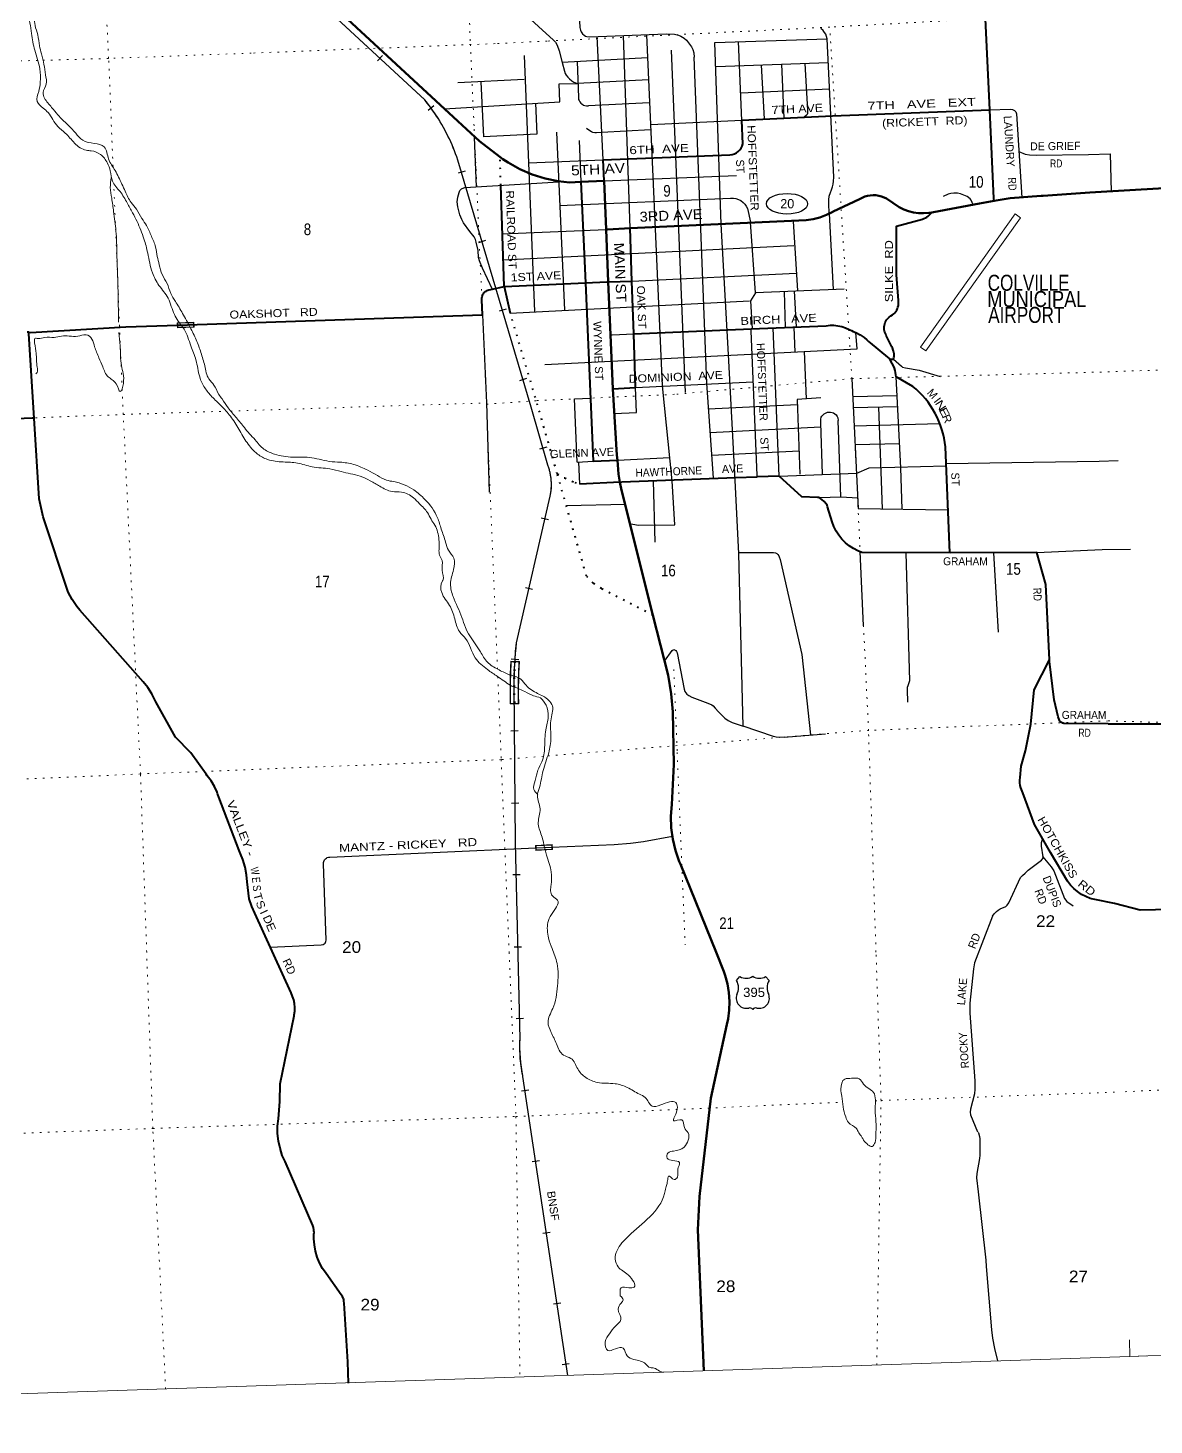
# Model space of a CAD drawing. Header units: feet. Extents: x 727543 to 978287, y 379550 to 572970.
# Drawn here: x 747668 to 764549, y 379550 to 400503 of the extents above; entities that cross this region are included whole.
import ezdxf
from ezdxf.enums import TextEntityAlignment as Align

# ---------------------------------------------------------------- set-up
doc = ezdxf.new("R2010")
doc.units = ezdxf.units.FT
doc.header["$LTSCALE"] = 80
doc.linetypes.add('DOTTED', pattern=[1.5, 0.3, -1.2])
for name, color, linetype, lineweight in [('16', 7, 'Continuous', 25), ('17', 7, 'Continuous', 25), ('20', 7, 'Continuous', 70), ('23', 7, 'Continuous', 70), ('26', 7, 'Continuous', 40), ('29', 7, 'Continuous', 25), ('31', 7, 'Continuous', 13), ('34', 7, 'Continuous', 25), ('36', 7, 'Continuous', 13), ('39', 7, 'Continuous', 13), ('4', 7, 'Continuous', 13), ('54', 7, 'DOTTED', 40), ('61', 7, 'Continuous', 13), ('7', 7, 'DOTTED', 13)]:
    doc.layers.add(name, color=color, linetype=linetype, lineweight=lineweight)
doc.layers.add('27', color=7, linetype='Continuous')
doc.layers.add('30', color=7, linetype='Continuous')

msp = doc.modelspace()

# ---------------------------------------------------------------- linework, layer by layer
at = {"layer": '16'}
for p, q in [((758290.35, 386216.74), (758341.66, 386275.5)), ((758533.42, 386281.47), (758533.14, 386281.27)), ((758725.51, 386275.59), (758776.9, 386216.74))]:
    msp.add_line(p, q, dxfattribs=at)
for centre, radius, start, end in [((758097.37, 386106.11), 222.05, 332.97043, 29.75871), ((758432.74, 386433.16), 182.07, 239.97227, 303.45418), ((758634.52, 386432.66), 181.52, 236.33975, 300.08743), ((758634.51, 386433.16), 182.07, 236.54582, 236.59441), ((758969.87, 386106.11), 222.05, 150.24129, 207.02957), ((758436.56, 385951.21), 151.42, 159.09177, 283.81923), ((758630.68, 385951.21), 151.42, 256.18077, 20.90823)]:
    msp.add_arc(centre, radius, start, end, dxfattribs=at)
for centre, major_axis, start_param, end_param in [((758491.9, 385752.39), (-19.56, 51.67), 4.95877769, 6.28318531), ((758575.35, 385752.39), (19.56, 51.67), 0, 1.32637542)]:
    msp.add_ellipse(centre, major_axis=major_axis, ratio=0.929097, start_param=start_param, end_param=end_param, dxfattribs=at)
at = {"layer": '17'}
msp.add_ellipse((759046.93, 397865.38), major_axis=(-309.24, 1), ratio=0.500121, dxfattribs=at)
at = {"layer": '20'}
for p, q in [((756367.12, 396695.44), (756334.47, 397480.85)), ((756400.29, 395897.83), (756367.12, 396695.44))]:
    msp.add_line(p, q, dxfattribs=at)
for points in [[(754743.1, 398569.65), (754435.53, 398802.62), (754112.5, 399105.36), (749224.65, 403629.81), (749134.04, 403728.11), (749043.81, 403847.87), (748966.59, 403976.41), (748569.02, 404704.24)], [(755957.1, 398193.87), (755785.9, 398185.17), (755617.85, 398202.77), (755420.1, 398242.96), (755227.63, 398303.6), (755042.55, 398384.02), (754866.9, 398483.35), (754788.43, 398535.31), (754743.1, 398569.65)], [(756334.47, 397480.85), (756304.09, 398211.49), (755957.1, 398193.87)], [(756504.09, 394022.53), (756498.01, 394096.05), (756433.77, 395092.65), (756400.29, 395897.83)], [(756542.98, 393692.91), (756521.61, 393810.68), (756504.09, 394022.53)], [(757036.18, 391697.48), (756565.21, 393570.42), (756542.98, 393692.91)], [(757800.59, 380361.57), (757709.53, 382478.36), (757732.55, 382977.8), (757904.62, 384454.15), (758142.34, 385556.02), (758162.29, 385641.87), (758180.84, 385772.53), (758185.63, 385904.42), (758176.61, 386036.09), (758153.87, 386166.09), (758117.67, 386293), (758099.57, 386350.03), (757986.78, 386641.06), (757449, 387964.21), (757432.43, 388002.93), (757374.54, 388166.98), (757334.12, 388336.18), (757311.6, 388508.68), (757307.23, 388682.59), (757321.07, 388856), (757348.73, 389454.96), (757332.63, 390246.74), (757312.55, 390517.26), (757262.73, 390796.55), (757036.18, 391697.48)]]:
    msp.add_lwpolyline(points, dxfattribs=at)
at = {"layer": '23'}
for points in [[(765213.57, 398131.77), (763586.97, 398033.16)], [(756693.94, 397497.7), (759333.23, 397621.47), (759437.94, 397636.4), (759540.52, 397662.19), (759639.83, 397698.57), (759734.81, 397745.12), (759739.59, 397747.8), (760134.11, 397936.45), (760171.95, 397956.46), (760211.67, 397972.39), (760252.83, 397984.09), (760295, 397991.42), (760337.7, 397994.3), (760380.47, 397992.71), (760422.83, 397986.65), (760464.33, 397976.2), (760504.51, 397961.46), (760537.69, 397945.48), (760727.1, 397815.27), (760796.03, 397781.61), (760868.09, 397755.33), (760942.51, 397736.72), (761018.47, 397726), (761095.13, 397723.28), (761171.65, 397728.59), (761192.91, 397731.88), (761217.97, 397735.75)], [(761217.97, 397735.75), (761242.91, 397740.45), (761933.02, 397870.53), (762150.2, 397909.08)], [(762150.2, 397909.08), (762392.61, 397952.1), (762858.21, 397985.17), (762888.92, 397985.63), (763586.97, 398033.16)], [(756334.47, 397480.85), (756353.59, 397481.74), (756693.94, 397497.7)]]:
    msp.add_lwpolyline(points, dxfattribs=at)
at = {"layer": '26'}
for p, q in [((758382.48, 398765.57), (758368.12, 399112.69)), ((756288.8, 398522.36), (758189.27, 398598.6)), ((756304.09, 398211.49), (756289.32, 398523.03)), ((754807.88, 396623.3), (754757.31, 398142.79)), ((755957.1, 398193.87), (756023.68, 396679.78)), ((756721.19, 396707.01), (756693.94, 397497.7)), ((756023.68, 396679.78), (756141.33, 394004.44)), ((756368.73, 396695.51), (756721.19, 396707.01)), ((756748.5, 395914.69), (756721.19, 396707.01)), ((754807.88, 396623.3), (754898.1, 396226.02)), ((756748.5, 395914.69), (758508.69, 395988.71)), ((756776.25, 395109.72), (756748.5, 395914.69)), ((760578.38, 395546.27), (760660.06, 395395.57)), ((760933.57, 395126.97), (760681.9, 395270.8)), ((756433.77, 395092.65), (756776.25, 395109.72)), ((761487.82, 392631.56), (761421.32, 394220.79)), ((756141.33, 394004.44), (756504.09, 394022.53)), ((756544.43, 393692.34), (755940.73, 393662.45))]:
    msp.add_line(p, q, dxfattribs=at)
for points in [[(762086.65, 399273.12), (762013.21, 400849.61), (762003.03, 400938.04), (762002.15, 401027.04), (762010.58, 401115.65), (762028.23, 401202.89), (762054.89, 401287.81), (762090.29, 401369.48), (762134.03, 401447), (762172.63, 401502.7), (762474.15, 401983.87), (762554.6, 403366.39), (762545.13, 406013.6), (762450.8, 408165.08), (762450.26, 408177.47)], [(758367.33, 399118.72), (759727.65, 399184.38), (762086.65, 399273.12)], [(762150.2, 397909.08), (762148.58, 397943.9), (762086.65, 399273.12)], [(758508.69, 395988.71), (759631.98, 396037.13), (759691.31, 396043.29), (759750.95, 396043.2), (759810.26, 396036.88), (759868.58, 396024.4), (759925.28, 396005.89), (759979.73, 395981.55), (759988.67, 395976.59), (760013.6, 395962.75), (760038.67, 395952.28), (760080.55, 395934.8), (760144.14, 395900.05), (760203.75, 395858.83), (760245.62, 395822.88), (760270.73, 395799.9), (760295.62, 395779.38), (760553.38, 395566.88), (760578.23, 395546.4), (760603.38, 395537.28), (760606.13, 395536.63), (760615.88, 395535.38), (760618.44, 395535.32), (760643.44, 395537.39), (760649.53, 395562.37), (760651.54, 395573.21), (760653.22, 395594.33), (760652.68, 395615.51), (760649.92, 395636.51), (760644.99, 395657.12), (760640.01, 395671.22), (760625.65, 395703.29), (760617.01, 395721.22), (760534.54, 395892.2), (760525.82, 395910.28), (760513.2, 395942.2), (760509.22, 395955.68), (760505.24, 395977.27), (760503.54, 395999.16), (760504.13, 396021.1), (760507.02, 396042.87), (760512.16, 396064.21), (760519.51, 396084.9), (760528.98, 396104.7), (760540.47, 396123.41), (760553.85, 396140.82), (760568.97, 396156.73), (760578.75, 396165.06), (760603.62, 396183.27), (760628.75, 396200.1), (760646.49, 396215.04), (760663.43, 396232.63), (760678.43, 396251.9), (760691.34, 396272.63), (760702.01, 396294.6), (760710.33, 396317.56), (760716.2, 396341.26), (760719.48, 396364.85), (760720.37, 396389.89), (760718.45, 396414.85), (760688.94, 396797.67), (760688.66, 397529.26), (761079.39, 397636.96), (761097.16, 397642.75), (761121.08, 397653), (761143.8, 397665.7), (761165.06, 397680.7), (761184.64, 397697.84), (761198.46, 397712.77), (761217.97, 397735.75)], [(754807.88, 396623.3), (754813.92, 396624.63), (756023.68, 396679.78)], [(756023.68, 396679.78), (756343.73, 396694.37), (756367.12, 396695.44)], [(747681.12, 395940.2), (747706.12, 395935.67), (749134.77, 396018.41), (749908.46, 396044.92), (754479.32, 396201.55), (754471.56, 396423.14), (754470.69, 396448.09), (754474.92, 396473.14), (754475.83, 396477.05), (754480.64, 396490.95), (754486.87, 396504.26), (754494.46, 396516.86), (754503.32, 396528.59), (754513.36, 396539.32), (754524.47, 396548.95), (754536.52, 396557.37), (754549.39, 396564.48), (754562.93, 396570.21), (754576.99, 396574.49), (754580.22, 396575.11), (754605.34, 396578.53), (754630.22, 396584.03), (754807.88, 396623.3)], [(747681.12, 395940.2), (747656.12, 395939.48)], [(747759.97, 394649.69), (747682.65, 395915.2), (747681.12, 395940.2)], [(747759.97, 394649.69), (747730.71, 394648.66), (747127.11, 394627.3)], [(752474.27, 380180.51), (752464.54, 380499.67), (752406.94, 381380.24), (752405.22, 381406.42), (752402, 381430.24), (752401.36, 381433.25), (752396.15, 381449.19), (752394, 381454), (752380.99, 381478.83), (752363.19, 381504), (752138.92, 381821.1), (752137.8, 381822.57), (752084.79, 381900.01), (752040.17, 381982.57), (752004.42, 382069.34), (751977.93, 382159.37), (751961, 382251.67), (751953.82, 382345.24), (751955.75, 382414.05), (751956.45, 382439.06), (751955.1, 382464.05), (751953.82, 382480.09), (751948.03, 382511.16), (751939.02, 382541.45), (751522.39, 383501.27), (751481.04, 383594.49), (751446.22, 383700.53), (751422.68, 383809.62), (751410.67, 383920.57), (751410.32, 384032.18), (751421.64, 384143.2), (751442.6, 384404.48), (751449.32, 384669.41), (751657.09, 385685.56), (751660.3, 385702.69), (751666.85, 385758.44), (751667.52, 385814.57), (751662.33, 385870.46), (751651.33, 385925.5), (751634.63, 385979.09), (751612.42, 386030.64), (751068.8, 387227.63), (751024.36, 387324.65), (750984.06, 387441.56), (750952.68, 387697.36), (750944.48, 387800.54), (750923.46, 387917.97), (750890.28, 388032.57), (750855.48, 388118.07), (750845.3, 388143.07), (750836.48, 388168.07), (750530.16, 388967.81), (750515.12, 389007.07), (750511.15, 389017.81), (750503.1, 389039.59), (750462.34, 389126.77), (750412.7, 389209.21), (750373.59, 389261.01), (750354.56, 389286.21), (750336.98, 389311.01), (750109.02, 389632.57), (749880.41, 389864.78), (749584.93, 390394.26), (749575.59, 390415.78), (749524.55, 390515.47), (749463.38, 390609.29), (749392.73, 390696.19), (748443.91, 391771.63), (748400.99, 391824.92), (748330.29, 391928.91), (748270.84, 392039.72), (747897.93, 393171.35), (747833.86, 393440.4), (747759.97, 394649.69)], [(756542.98, 393692.91), (756571.45, 393693.99), (758274.23, 393758.69), (758598.89, 393770.58)], [(762980.69, 391025.91), (762928.93, 392154.22), (762790.27, 392635.45), (761492.08, 392630.21), (760167.33, 392636.36), (760108.84, 392660), (760042.6, 392694.54), (759980.32, 392735.82), (759922.71, 392783.38), (759870.38, 392836.71), (759823.91, 392895.21), (759783.81, 392958.24), (759750.52, 393025.13), (759724.4, 393095.12), (759654.37, 393322.63), (759646.66, 393347.67), (759626.26, 393372.63), (759602.8, 393398.9), (759567.21, 393431.2), (759553.44, 393441.29), (759528.45, 393459.59), (759503.44, 393460.86), (759269.62, 393472.71), (758929.79, 393782.71), (758598.89, 393770.58)], [(763953.8, 387370.03), (763659.56, 387429.74), (763634.65, 387434.79), (763609.56, 387442.54), (763591.02, 387448.27), (763524.2, 387475.34), (763460.58, 387509.26), (763400.85, 387549.63), (763345.67, 387596.03), (763295.65, 387647.95), (763251.32, 387704.8), (762994.92, 388136.32), (762757.02, 388556.23), (762580.67, 389031.39), (762571.34, 389056.53), (762561.41, 389081.39), (762552.79, 389105.21), (762543.3, 389143.58), (762537.88, 389182.73), (762536.57, 389222.23), (762539.4, 389261.65), (762558.87, 389431.94), (762623.78, 389659.79), (762702.82, 390060.37), (762752.97, 390577.09), (762980.69, 391025.91)], [(763861.04, 390066.52), (763203.86, 390071.28), (763197.83, 390072.03), (763188.04, 390074.11), (763178.53, 390077.19), (763169.38, 390081.25), (763160.71, 390086.25), (763152.61, 390092.12), (763145.17, 390098.81), (763138.47, 390106.24), (763137.82, 390107.13), (763124.74, 390129.94), (763116.53, 390157.13), (763112.93, 390169.03), (763052.01, 390425.62), (762983.66, 391000.91), (762980.69, 391025.91)], [(763861.04, 390066.52), (765291.01, 390065.82)], [(765712.61, 387304.34), (764341.48, 387270.33), (763953.8, 387370.03)]]:
    msp.add_lwpolyline(points, dxfattribs=at)
for centre, radius, start, end in [((758180.63, 398803.88), 205.46, 272.41175, 349.25603), ((759932.52, 395203.9), 752.36, 5.10112, 14.75929), ((760076.15, 394081.11), 1352.4, 5.92827, 50.65432)]:
    msp.add_arc(centre, radius, start, end, dxfattribs=at)
at = {"layer": '29'}
for p, q in [((756090.84, 400369.65), (757237.59, 400415.64)), ((756289.32, 398523.03), (756201.55, 400374.09)), ((756693.94, 397497.7), (756594.26, 400389.7)), ((757966.44, 400284.05), (759648.02, 400340.36)), ((758368.12, 399112.69), (758319.12, 400297.09)), ((755104.67, 400088.45), (755260.58, 396248.84)), ((756953.76, 400052.29), (755676.7, 399985.28)), ((755900.69, 399997.03), (755918.62, 399458.8)), ((757525.73, 395035.65), (757313.42, 400169.16)), ((757986.59, 399924.87), (759662.91, 399982.91)), ((758709.26, 399135.22), (758662.22, 399948.26)), ((759005.86, 399149.54), (758966.98, 399958.81)), ((759316.1, 399970.9), (759352.87, 399268.63)), ((754114.44, 399685.43), (755104.53, 399732.76)), ((754457.49, 399692.8), (754497.41, 398869.59)), ((756968.66, 399723.05), (755907.2, 399671.88)), ((759684.23, 399584.74), (758353.22, 399522.63)), ((755274.1, 399373.63), (755297.28, 398908.53)), ((756982.24, 399381.88), (756071.34, 399334.08)), ((762086.65, 399273.12), (762390.15, 399285.6)), ((762489.08, 399213.53), (762565.79, 397960.73)), ((755589.17, 398937.64), (755710.29, 396269.24)), ((756999.62, 398972.23), (756269.87, 398933.3)), ((757007.41, 399053.07), (758367.33, 399118.72)), ((754392.11, 398121.49), (754362.11, 398864.57)), ((755297.28, 398908.53), (754497.41, 398869.59)), ((755929.85, 398813.59), (755957.1, 398193.87)), ((755171.96, 398477.56), (756288.8, 398522.36)), ((762783.02, 398595.08), (763567.32, 398604.36)), ((754217.4, 398109.12), (755626.05, 398196.96)), ((756304.09, 398211.49), (758290.5, 398290)), ((755636.8, 397839.13), (758199.4, 397948.13)), ((759680.9, 397718.7), (759740.17, 396579.49)), ((754778.6, 397414.66), (756333.42, 397480.79)), ((758572.21, 396531.54), (758500.17, 397590.57)), ((759208.2, 396557.65), (759145.93, 397604.22)), ((759150.27, 397232.48), (754794.74, 397018.02)), ((754630.68, 396582.35), (754481.06, 396902.49)), ((756721.19, 396707.01), (759183.82, 396827.18)), ((759024.94, 396010.96), (759009.86, 396549.59)), ((759190.34, 396018.09), (759159.47, 396555.65)), ((754898.1, 396226.02), (758486.76, 396409.96)), ((758927.83, 393780.64), (758837.15, 396002.87)), ((759168.48, 395641.81), (759151.75, 396016.43)), ((760098.08, 395688.15), (760079.56, 395935.34)), ((755418.08, 395454.87), (760098.08, 395688.15)), ((759303.39, 395648.54), (759333.22, 394941.72)), ((756776.25, 395109.72), (758540.86, 395197.67)), ((756789.12, 394736.24), (756776.25, 395109.72)), ((760696.89, 394986.14), (760032.59, 394972.11)), ((757867.48, 394789.99), (759198.74, 394856.35)), ((760705.34, 394819.62), (760040.53, 394805.57)), ((760478.26, 393289.45), (760423.33, 394813.66)), ((756457.81, 394719.72), (756789.12, 394736.24)), ((759577.03, 393808.43), (759551.25, 394581.3)), ((759853.3, 393470.88), (759815.13, 394615.35)), ((760055.64, 394535.03), (761337.85, 394568.04)), ((757897.15, 394437.49), (759550.48, 394519.9)), ((757920.56, 394093.13), (759227.12, 394158.26)), ((760733.47, 394265.64), (760066.94, 394251.55)), ((755903.2, 393992.57), (756141.33, 394004.44)), ((755940.73, 393662.45), (755926.98, 393996.55)), ((756504.09, 394022.53), (757290.32, 394061.72)), ((761432.37, 393970.49), (763725.55, 394005.01)), ((763725.55, 394005.01), (764009.85, 394013.44)), ((757041.91, 393708.77), (757065.6, 392789.88)), ((756625.44, 393353.51), (755739.62, 393335.36)), ((762790.27, 392635.45), (763771.08, 392681.54)), ((763771.08, 392681.54), (764194.89, 392688.37)), ((758321.27, 392636.51), (758844.76, 392636.52)), ((760136.93, 392648.89), (760188.76, 391536.57)), ((760829.79, 392630.26), (760883.47, 390711.81)), ((762144.23, 392631.9), (762212.09, 391439.78)), ((759001.57, 389866.94), (759624.12, 389916.33)), ((756894.35, 388302.69), (757328.17, 388381.72)), ((752140.15, 386824.49), (752098.14, 387965.18)), ((762128.8, 387181.51), (761857.91, 386484.36)), ((751297.2, 386718.38), (752063.5, 386749.64))]:
    msp.add_line(p, q, dxfattribs=at)
for points in [[(754247.98, 401662.91), (754263.42, 401606), (754311.97, 401539.76), (754784.27, 400983.31), (754837.24, 400877.31), (754852.14, 400853.02), (754868.14, 400837.57), (754947.59, 400806.65), (755009.39, 400766.91), (755071.18, 400744.83), (755097.12, 400729.36), (755547.89, 400320.86), (755575.5, 400288.84), (755600.86, 400245.78), (755631.76, 400157.46), (755676.7, 399985.28)], [(755720.6, 401322.26), (755739.35, 401046.25), (755745.98, 401008.71), (755761.42, 400982.21), (755783.49, 400966.75), (755814.39, 400949.09), (755876.19, 400922.59), (755891.64, 400909.34), (755911.5, 400871.8), (755926.95, 400801.14), (755940.19, 400507.46), (755949.57, 400468.82), (755960.05, 400445.63), (755982.67, 400415.82), (756006.4, 400394.84), (756026.81, 400379.39), (756046.13, 400372.76), (756090.84, 400369.65)], [(756680.17, 393070.35), (756822.25, 393043.92), (757363.2, 393050.66), (757326.56, 393710.51), (757179.73, 395133.29), (756943.19, 400401.59)], [(757237.59, 400415.64), (757360.96, 400409.19), (757418.34, 400395.94), (757455.86, 400380.48), (757504.42, 400349.57), (757539.73, 400320.86), (757614.77, 400219.29), (757634.63, 400181.75), (757647.87, 400130.96), (757656.18, 400063.79)], [(759648.02, 400340.36), (759627.01, 400406.98), (759610.45, 400434.58), (759588.38, 400462.18), (759551.97, 400493.1)], [(758390.66, 390030.06), (758322.3, 392618.17), (758267.24, 393720.1), (758170.01, 395607.05), (758060.83, 397560.35), (757966.44, 400284.05)], [(759680.9, 397718.7), (759673.58, 397871.24), (759675.12, 397925.78), (759680.45, 397980.85), (759696.43, 398034.14), (759712.41, 398075), (759726.61, 398119.4), (759737.26, 398162.04), (759744.37, 398204.67), (759747.59, 398262.5), (759648.02, 400340.36)], [(755676.7, 399985.28), (755709.57, 399854.93), (755721.71, 399820.71), (755737.16, 399793.11), (755759.23, 399763.3), (755784.61, 399737.9), (755821.03, 399709.2), (755848.62, 399691.53), (755907.2, 399671.88)], [(757943.85, 393750.35), (757846.84, 395177.83), (757656.18, 400063.79)], [(753913.51, 399288.67), (755643.04, 399393.84), (755629.62, 399664.64), (755907.2, 399671.88)], [(755918.62, 399458.8), (755922, 399428.76), (755928.62, 399412.2), (755939.65, 399394.53), (755957.31, 399375.76), (755972.76, 399362.51), (755997.03, 399345.95), (756015.79, 399338.23), (756041.18, 399332.7), (756071.34, 399334.08)], [(759352.87, 399268.63), (759351.68, 399221.2), (759347.27, 399206.84), (759339.54, 399195.8), (759305.33, 399165.99)], [(762390.15, 399285.6), (762428.24, 399278.61), (762459.14, 399263.15), (762479, 399245.49), (762489.08, 399213.53)], [(756269.87, 398933.3), (756188.48, 398929.72), (756166.41, 398930.82), (756135.51, 398936.34), (756115.65, 398944.07), (756089.17, 398957.32), (756042.82, 398995.96)], [(762523.66, 398648.84), (762618.04, 398611.75), (762682.04, 398598.5), (762783.02, 398595.08)], [(763567.32, 398604.36), (763890.3, 398612.67), (763906.76, 398051.58)], [(754481.06, 396902.49), (754435.02, 397009.74), (754421.77, 397060.53), (754415.15, 397164.31), (754388.67, 397287.97), (754377.63, 397327.71), (754355.56, 397369.67), (754293.77, 397449.16), (754198.87, 397581.65), (754170.18, 397630.23), (754141.48, 397700.89), (754110.59, 397822.34), (754101.76, 397893), (754110.59, 397965.87), (754130.45, 398036.53), (754143.69, 398065.23), (754165.76, 398087.32), (754179, 398096.15), (754217.4, 398109.12)], [(758199.4, 397948.13), (758242.66, 397948.2), (758281.28, 397943.79), (758321.01, 397931.64), (758353.01, 397916.19), (758391.63, 397886.38), (758415.91, 397860.98), (758435.77, 397831.17), (758452.33, 397795.84), (758500.17, 397590.57)], [(761836.39, 397847.51), (761806.96, 397920.6), (761793.72, 397940.47), (761747.37, 397973.59), (761645.85, 398015.55), (761601.71, 398026.59), (761546.54, 398026.59), (761500.19, 398019.96), (761462.67, 398008.92), (761389.84, 397975.8)], [(759903.34, 396586.19), (758572.21, 396531.54), (758500.94, 396408.33), (758522.79, 395988.57)], [(754479.32, 396201.55), (754541.71, 394879.15), (754581.2, 393540.33)], [(756400.29, 395897.83), (756424.12, 395898.86), (756748.5, 395914.69)], [(758598.89, 393770.58), (758598.16, 393788.55), (758509.76, 395962.53), (758508.69, 395988.71)], [(760643.44, 395537.37), (760762.24, 395431.46), (760780.05, 395417.83), (760821.83, 395406.07), (761029.69, 395372.12), (761341.27, 395277.59)], [(760019.56, 395244.96), (760019.66, 395243.41), (760112.59, 393293.7), (761459.82, 393278.06)], [(760771.07, 393286.06), (760751.65, 393907.39), (760681.9, 395270.8)], [(759555.16, 394957.86), (759198.49, 394931.92), (759239.95, 393811.42)], [(755903.2, 393992.57), (755858.59, 394939.22), (756099.78, 394949.35)], [(759551.25, 394581.3), (759554.45, 394637.63), (759561.07, 394665.23), (759569.9, 394681.79), (759586.45, 394700.56), (759604.11, 394716.02), (759632.8, 394730.37), (759653.76, 394738.1), (759676.94, 394739.2), (759699.01, 394739.2), (759725.49, 394733.68), (759742.04, 394729.27), (759764.11, 394717.12), (759783.98, 394698.35), (759797.22, 394677.38), (759807.15, 394653.09), (759815.13, 394615.35)], [(758929.79, 393782.71), (760091.61, 393826.66), (760277.22, 393904.5), (761433.23, 393936.16)], [(759528.44, 393459.59), (759857.26, 393470.61), (760104.98, 393453.45)], [(758844.76, 392636.52), (758874.15, 392631.53), (758892.91, 392620.48), (758908.36, 392607.24), (758921.6, 392587.36), (758930.43, 392568.59), (758942.64, 392530.07)], [(758942.64, 392530.07), (759267.13, 391108.11), (759398.25, 389901.06)], [(757208.79, 391005.05), (757323.73, 391164.21), (757339.18, 391177.46), (757352.42, 391179.66), (757381.11, 391166.41), (757392.15, 391150.96), (757400.98, 391131.08), (757502.5, 390587.88), (757515.74, 390550.34), (757544.43, 390512.8), (757573.12, 390492.93), (757621.68, 390464.22), (757860.03, 390378.11), (757919.62, 390351.61), (757941.69, 390333.94), (757970.38, 390303.03), (758021.14, 390245.62), (758116.05, 390150.67), (758162.39, 390117.54), (758226.4, 390084.42), (758390.66, 390030.06)], [(760883.47, 390711.81), (760875.35, 390679.52), (760857.69, 390637.56), (760848.87, 390608.86), (760846.66, 390577.94), (760853.28, 390390.25)], [(759001.57, 389866.94), (758938.15, 389861.4), (758885.18, 389865.82), (758845.46, 389876.86), (758390.66, 390030.06)], [(752192.16, 388068.81), (755279.31, 388204.61), (756453.45, 388256.26)], [(756453.45, 388256.26), (756702.46, 388277.05), (756894.35, 388302.69)], [(762874.72, 388349.23), (762858.9, 388281.46), (762858.9, 388232.88), (762883.18, 388073.89)], [(752098.14, 387965.18), (752099.75, 387988.88), (752104.16, 388003.24), (752115.2, 388027.52), (752126.23, 388039.67), (752141.68, 388052.92), (752154.92, 388060.65), (752171.48, 388065.06), (752192.16, 388068.81)], [(762128.8, 387181.51), (762153.76, 387217.13), (762184.66, 387250.26), (762213.35, 387270.13), (762244.25, 387290), (762325.91, 387325.33), (762347.98, 387347.41), (762372.26, 387382.74), (762548.82, 387760.34), (762575.3, 387793.46), (762615.03, 387828.79), (762663.58, 387872.95), (762860, 388023.11), (762884.28, 388049.61), (762883.18, 388073.89)], [(762883.18, 388073.89), (763008.98, 387921.53), (763044.29, 387859.7), (763205.4, 387444.57), (763240.71, 387402.62), (763337.82, 387336.37)], [(752063.5, 386749.64), (752092.58, 386757.85), (752110.24, 386767.78), (752121.27, 386778.82), (752133.41, 386800.91), (752140.15, 386824.49)], [(761857.91, 386484.36), (761842.56, 386391.29), (761789.6, 385878.99), (761785.18, 385728.84), (761864.63, 384713.09), (761864.63, 384587.22), (761855.81, 384518.77), (761798.42, 384289.13), (761791.8, 384244.96), (761798.42, 384200.8), (761904.36, 383949.07)], [(761914.12, 383940.74), (761918.96, 383931.13), (761932.84, 383877.21), (761938.4, 383844.45), (761937.52, 383598.57), (761932.13, 383549.54), (761889.79, 383320.85), (761887.77, 383257), (761911.17, 383049.36), (762027.67, 382020.71), (762033.05, 381928.37), (762111.15, 380975.9), (762126.25, 380854.98), (762156.46, 380696.27), (762201.17, 380512.14)]]:
    msp.add_lwpolyline(points, dxfattribs=at)
at = {"layer": '31'}
for p, q in [((755280.37, 388167.9), (755276.83, 388242.81)), ((755530.09, 388179.7), (755280.37, 388167.9))]:
    msp.add_line(p, q, dxfattribs=at)
msp.add_lwpolyline([(755276.83, 388242.81), (755526.55, 388254.62), (755530.09, 388179.7)], dxfattribs=at)
msp.add_lwpolyline([(755287.99, 388176.27), (755285.2, 388235.19), (755518.93, 388246.24), (755521.71, 388187.31)], close=True, dxfattribs=at)
at = {"layer": '34', "lineweight": 13}
for p, q in [((749156.72, 403556.42), (753623.33, 399421.89)), ((755497.56, 393480.55), (754991.75, 391280.01)), ((754905.12, 391006.42), (755035.42, 390999.8)), ((754894.45, 390365.01), (755025.7, 390368.11)), ((755088.86, 384779.2), (755761.54, 380294.91))]:
    msp.add_line(p, q, dxfattribs=at)
at = {"layer": '34'}
for p, q in [((752984.4, 400089.78), (752909.26, 400008.6)), ((753753.52, 399333.38), (753665.05, 399266.99)), ((754220.93, 398354.08), (754114.9, 398322.57)), ((754527.79, 397312.55), (754421.76, 397281.04)), ((754835.78, 396285.53), (754729.76, 396254.01)), ((755142.64, 395244), (755036.61, 395212.48)), ((755444.14, 394214.45), (755337.78, 394184.08)), ((755471.4, 393127.92), (755363.6, 393152.7)), ((755233.75, 392082.38), (755125.95, 392107.16)), ((755024.14, 391027.44), (754913.82, 391035.44)), ((755018.09, 389960.06), (754907.48, 389958.94)), ((755026.4, 388874.3), (754915.79, 388873.18)), ((755045.98, 387803), (754935.4, 387800.44)), ((755068.51, 386717.45), (754957.93, 386714.88)), ((755095.95, 385645.58), (754985.37, 385643.02)), ((755174.01, 384572.18), (755064.63, 384555.77)), ((755335.66, 383512.22), (755226.27, 383495.81)), ((755494.15, 382438.06), (755384.76, 382421.65)), ((755655.79, 381378.1), (755546.4, 381361.69)), ((755783.28, 380467.73), (755673.9, 380451.33))]:
    msp.add_line(p, q, dxfattribs=at)
msp.add_lwpolyline([(755760.85, 380292.08), (755087.78, 384779.01), (755085.08, 384792.24), (755077.94, 384828.42), (755071.42, 384864.55), (755065.56, 384901.07), (755060.55, 384937.54), (755055.96, 384973.97), (755052.02, 385010.8), (755048.7, 385047.37), (755046.03, 385084.12), (755044.21, 385121.03), (755042.8, 385157.71), (755042.04, 385194.56), (755042.14, 385231.57), (755042.64, 385268.33), (755043.77, 385305.07), (755045.76, 385341.92), (754977.83, 388274.46), (754954.03, 390640.37), (754954.01, 390643.67), (754956.66, 390771.15), (754962.29, 390899.04), (754969.29, 391026.07), (754978.48, 391152.88), (754990.66, 391280.19), (755496.49, 393480.79), (755498.15, 393488.73), (755500.88, 393503), (755503.34, 393517.26), (755505.59, 393531.62), (755507.65, 393546), (755509.35, 393560.42), (755510.85, 393574.86), (755512.06, 393589.36), (755513.09, 393603.88), (755513.78, 393618.38), (755514.29, 393632.88), (755514.53, 393647.38), (755514.48, 393661.94), (755514.19, 393676.41), (755513.69, 393690.99), (755512.88, 393705.44), (755511.85, 393719.99), (755510.52, 393734.43), (755509, 393748.89), (755507.24, 393763.26), (755505.19, 393777.68), (755502.84, 393792.01), (755500.32, 393806.26), (755497.51, 393820.59), (755494.5, 393834.75), (755491.22, 393848.9), (755487.61, 393863.01), (755483.86, 393876.99), (755479.86, 393890.95), (755475.51, 393904.88), (755471.04, 393918.67), (755466.32, 393932.37), (755461.26, 393946.08), (755212.77, 394816.41), (754111.64, 398520.97), (754096.06, 398567.34), (754079.51, 398613.1), (754062.15, 398658.6), (754044.18, 398704.19), (754025.23, 398749.16), (754005.58, 398793.62), (753985.29, 398838.15), (753964.04, 398882.07), (753942.09, 398925.48), (753919.25, 398968.87), (753895.78, 399011.47), (753871.79, 399053.91), (753846.73, 399095.98), (753821.05, 399137.26), (753794.57, 399178.29), (753767.65, 399218.87), (753739.67, 399259.11), (753711.33, 399298.63), (753681.93, 399337.8), (753652.19, 399376.27), (753621.63, 399414.48), (753612.52, 399425.41), (753619.6, 399423.84), (749155.97, 403555.62)], dxfattribs=at)
at = {"layer": '34', "lineweight": 13}
for points in [[(754112.69, 398521.3), (755213.83, 394816.72), (755462.31, 393946.42)], [(754905.12, 391006.42), (754897.56, 390817.31), (754894.45, 390697.34), (754894.45, 390574.26), (754894.45, 390365.01)], [(754912.79, 390998.02), (754905.56, 390817.05), (754902.45, 390697.24), (754902.45, 390574.26), (754902.45, 390373.19), (755017.58, 390375.91)], [(755017.58, 390375.91), (755015.66, 390507.2), (755015.66, 390614.83), (755017.21, 390716.22), (755020.33, 390819.14), (755027.12, 390992.21), (754912.79, 390998.02)], [(755035.42, 390999.8), (755028.33, 390818.86), (755025.21, 390716.04), (755023.66, 390614.77), (755023.66, 390507.26), (755025.7, 390368.11)], [(754955.13, 390640.38), (754978.93, 388274.48), (755046.86, 385341.9)]]:
    msp.add_lwpolyline(points, dxfattribs=at)
for centre, radius, start, end in [((751456.39, 397645.66), 2796.91, 18.24466, 39.47164), ((754682.24, 393653.13), 833.39, 348.04876, 20.60536), ((762257.24, 390543.19), 7302.76, 174.20917, 179.2374), ((757153.31, 385216.21), 2110.2, 176.58522, 191.95209)]:
    msp.add_arc(centre, radius, start, end, dxfattribs=at)
at = {"layer": '34', "linetype": 'DOTTED', "lineweight": 100}
msp.add_arc((762432.37, 390581.53), 7475.76, 176.76651, 181.64787, dxfattribs=at)
at = {"layer": '36'}
for q in [(762546.78, 397656.95), (761047.12, 395717.69)]:
    msp.add_line((761128.66, 395659.79), q, dxfattribs=at)
msp.add_lwpolyline([(761047.12, 395717.69), (762465.24, 397714.85), (762546.78, 397656.95)], dxfattribs=at)
at = {"layer": '39'}
for points in [[(746032.27, 404425.53), (746067.12, 404190.03), (746097.93, 404027.18), (746112.09, 403882.06), (746186.49, 403748.69), (746352.69, 403654.22), (746528.41, 403580.21), (746812.08, 403472.79), (746982.67, 403293.55), (747121.66, 403089.2), (747241.88, 402833.81), (747349.41, 402671.03), (747483.68, 402490.8), (747573.43, 402386.15), (747640.16, 402238.43), (747615.65, 402104.37), (747546.98, 401888.27), (747477.59, 401698.42), (747428.93, 401488.92), (747424.82, 401347.34), (747474.89, 401217.35), (747566.59, 400971.29), (747660.18, 400729.31), (747721.34, 400419.76), (747768.76, 400168.44), (747845.27, 399887.6), (747852.77, 399691.77), (747828.48, 399549.64), (747806.37, 399401.5), (747894, 399300.83), (747970.63, 399232.2), (748113.76, 399023.91), (748227.56, 398925.98), (748367.09, 398774.19), (748541.7, 398667.82), (748616.63, 398659.77), (748753.39, 398606.93), (748858.01, 398476.41), (748901.69, 398358.37), (748934.24, 398205.66), (749047.65, 398049.12), (749155.41, 397878.26), (749236.26, 397730.93), (749302.48, 397601.38), (749406.79, 397337.47), (749463.16, 397126.81), (749534.02, 396831.67), (749632.2, 396642.37), (749768.88, 396448.05), (749862.53, 396204.06), (749991.33, 396010.71)], [(747141.27, 403280.1), (747222.75, 403156.64), (747297.55, 403009.13), (747339.72, 402872.86), (747389.8, 402742.87), (747466.73, 402591.39), (747563.88, 402511.19), (747704.86, 402379.64), (747775.68, 402230.01), (747759.69, 402080.02), (747696.29, 401892.36), (747606.38, 401714.07), (747544.88, 401530.5), (747525.57, 401426.9), (747551.38, 401298.27), (747628.93, 401124.57), (747691.11, 400994.91), (747736.72, 400808.21), (747749.9, 400770.17), (747774.5, 400540.45), (747814.83, 400398.07), (747841.66, 400233.08), (747871.22, 400114.66), (747907.97, 399956.01), (747930.54, 399798.99), (747942.51, 399659.87), (747893.55, 399533.23), (747916.04, 399450.99), (748022.96, 399310.43), (748114.9, 399199.77), (748191.87, 399119.02), (748256.16, 399058.13), (748383.03, 398926.2), (748489.03, 398817.95), (748659.99, 398770.09), (748810.87, 398717.63), (748876.49, 398537.54), (748974.22, 398364.4), (749025.41, 398266.77), (749126.28, 398053.29), (749213.75, 397885.92), (749293.31, 397785.03), (749375.95, 397645.83), (749445.58, 397538.6), (749518.65, 397380.95), (749579.77, 397216.9), (749605.92, 397076.15), (749635.66, 396951.67), (749680.19, 396803.34), (749752.58, 396669.91), (749807.2, 396521.86), (749877.17, 396402.52), (749985.21, 396221.57), (750099.83, 396012.36)], [(748916.57, 398259.75), (748902.59, 398109.81), (748923.25, 397948.7), (748951.04, 397749.39), (748987.48, 397457.34), (749001.24, 397110.12), (749013.31, 396750.71), (749022.03, 396366.97), (749025.6, 396089.08)], [(749991.33, 396010.71), (750007.97, 395985.74), (750109.92, 395733.89), (750186.47, 395523.78), (750242.07, 395268.64), (750317.26, 395107.01), (750426.02, 394972.56), (750561.01, 394838.83), (750702.73, 394681.03), (750827.37, 394484.37), (750952.11, 394283.67), (751110.37, 394112.18), (751260.03, 394031.4), (751495.32, 393993.38), (751707.79, 393976.97), (751927.45, 393920.34), (752194.8, 393891.28), (752365.58, 393849.48), (752503.79, 393816.89), (752648.23, 393778.4), (752799.52, 393711.81), (752943.18, 393628.85), (753127.09, 393551.02), (753266.7, 393540.7), (753448.75, 393456.77), (753538.11, 393366.25), (753656.9, 393234.1), (753710.17, 393134.51), (753767.13, 393047.15), (753827.71, 392830.54), (753829.82, 392683.07), (753838.3, 392596.4), (753874.86, 392516.56), (753874.84, 392373.07), (753885.3, 392215.72), (753877.57, 392203.39), (753870.15, 392035.44), (753986.61, 391842.6), (754064.95, 391640.63), (754134.88, 391450.55), (754228.67, 391346.01), (754372.04, 391056.89), (754556.7, 390880.07), (754704.97, 390777.02), (754896.69, 390644.4)], [(750099.83, 396012.36), (750190.15, 395825.01), (750260.09, 395634.93), (750318.14, 395436.45), (750380.23, 395238.07), (750455.46, 395147.17), (750528.02, 395007.69), (750578.42, 394938.33), (750666.89, 394807.37), (750794.37, 394653.23), (750911.49, 394508.91), (751072.04, 394327.38)], [(749030.24, 395935.48), (749049.81, 395735.17), (749068.09, 395442.63), (749097.86, 395172.63), (749050.81, 395050.09), (748988.96, 395167.63), (748868.94, 395271.45), (748788.09, 395418.79), (748731.73, 395556.69), (748666.51, 395722.65), (748626.98, 395836.76), (748538.35, 395901.03), (748413.77, 395879.42), (748286.49, 395882), (748171.43, 395880.87), (748058.89, 395861.62), (747921.58, 395861.9), (747819.07, 395844.95), (747772.61, 395845.7), (747768.37, 395780.91), (747790.99, 395621.87), (747806.9, 395414.15), (747805.01, 395337.3), (747785.43, 395314.81)], [(751072.04, 394327.38), (751205.24, 394185.51), (751364.82, 394111.07), (751636.65, 394065.97), (751885.1, 394062.67), (752185.64, 394002.19), (752347.5, 393990.45), (752546.3, 393957.5), (752762.83, 393868.44), (752906.32, 393791.54), (753041.58, 393720.46), (753151.21, 393699.22), (753451.53, 393574.06), (753619.03, 393433.14), (753806.45, 393157.36), (753863.71, 392987.14), (753927.76, 392790.84), (753971.56, 392668.76), (754051.62, 392549.7), (754048.24, 392381.86), (754001.89, 392162.33), (754041.44, 391975.46), (754173.39, 391661.79), (754226.05, 391511.66), (754450.26, 391147.96), (754555.61, 390991.19), (754712.06, 390884.32), (754873.71, 390807.91), (754894.16, 390799.7)], [(754894.16, 390799.7), (755057.5, 390734.13), (755134.7, 390645.3), (755307.74, 390522.72), (755389.63, 390482.52), (755529.05, 390334.76), (755504.95, 390113.82), (755508.15, 389855.22), (755474.01, 389631.98), (755390.62, 389364.95), (755335.08, 389112.83), (755304.17, 388990.73), (755344.12, 388789.72), (755317.49, 388586.9), (755365.28, 388394.19), (755420.66, 388176.02)], [(754895.81, 390644.99), (755117.18, 390549.83), (755248.12, 390488.75), (755349.96, 390457.18)], [(755349.96, 390457.18), (755435.85, 390346.36), (755466.94, 390173.41), (755430.05, 389976.36), (755413.24, 389711.16), (755372.77, 389497.85), (755311.7, 389370.87), (755271.61, 389216.18), (755251.13, 389082.24), (755311.79, 389007.1)], [(755420.66, 388176.02), (755440.17, 388099.16), (755511.92, 387844.46), (755509.16, 387654.42), (755530.04, 387485.23), (755606.51, 387422.65), (755515.59, 387207.96), (755462.49, 387085.25), (755470.95, 386855.09), (755525.91, 386694.92), (755598.71, 386474.61), (755606.18, 386135.29), (755534.92, 385795.83), (755463.9, 385591.79), (755512.64, 385437.51), (755592.15, 385265.89), (755693.74, 385098.91), (755808.2, 385049.5), (755909.57, 384890.6), (756030.26, 384762.54), (756203.97, 384688.48), (756469.01, 384669.47), (756652.29, 384613.86), (756834.86, 384511.75), (756921.01, 384463.58), (757023.61, 384333.01), (757154.3, 384352.76), (757379.48, 384387.22), (757380.31, 384213.44), (757346.76, 384113.49), (757469.5, 384128.98), (757509.09, 384012.85), (757563.87, 383931.49), (757503.16, 383719.65), (757347.37, 383658.79), (757261.4, 383628.14), (757251.39, 383553.09), (757335.13, 383519.01), (757432.94, 383487.33), (757409.53, 383385.64), (757402.72, 383268.24), (757353.3, 383230.51), (757268.99, 383284.79), (757261.77, 383254.27), (757247.89, 383173.06), (757229.46, 383109.9), (757209.76, 383020.44), (756670.24, 382385.22), (756572.18, 382281.49), (756471.86, 382042.29), (756515.6, 381922.23), (756668.47, 381799.1), (756754.31, 381617.54), (756677.81, 381609.38), (756560.68, 381610.21), (756547.98, 381486.59)], [(760193.9, 383821.64), (760168.33, 383869.44), (760122.08, 383934.87), (760086.03, 383996.53), (759968.37, 384088.29), (759927.66, 384172.06), (759887.16, 384320.5), (759866.5, 384481.61), (759853.41, 384588.36), (759913.8, 384739.57), (759990.24, 384749.75), (760085.01, 384754.36), (760129.74, 384743.46), (760194.55, 384664.4), (760271.18, 384595.76), (760345.45, 384539.19), (760370.75, 384428.73), (760370.24, 384230.66), (760381.1, 384059.18), (760379.39, 383903.51), (760366.42, 383789.98), (760323.67, 383730.21), (760260.39, 383754.75), (760193.9, 383821.64)], [(756547.98, 381486.59), (756588.01, 381427.06), (756559.05, 381379.78), (756515.13, 381289.65), (756557.93, 381131.17), (756475.84, 381033.94), (756386.2, 380918.31), (756322.89, 380799.36), (756360.87, 380669.03), (756473.23, 380694.34), (756590.14, 380701.59), (756649.91, 380586.01), (756750.3, 380534.19), (756851.92, 380510.7), (756925.8, 380468.26), (756994.02, 380411.53), (757056.79, 380405.16), (757134.82, 380358.79), (757192.7, 380340.85)]]:
    msp.add_spline(points, degree=3, dxfattribs=at)
at = {"layer": '4'}
for p, q in [((764178.61, 380830.21), (764187.38, 380580.36)), ((764178.61, 380830.21), (764187.38, 380580.36)), ((764178.61, 380830.21), (764187.38, 380580.36)), ((764437.22, 380589.13), (764183.61, 380580.23)), ((764437.22, 380589.13), (764183.61, 380580.23)), ((764437.22, 380589.13), (764183.61, 380580.23))]:
    msp.add_line(p, q, dxfattribs=at)
msp.add_lwpolyline([(969937.84, 572954.67), (978041.59, 388968.11), (947496.78, 387643.8), (916945.33, 386361.5), (886396.97, 385118.33), (855846.95, 383920.08), (825295.31, 382766.75), (794742.09, 381652.54), (764187.38, 380580.36), (733631.22, 379550.22), (727552.54, 563611.91)], dxfattribs=at)
msp.add_lwpolyline([(969937.84, 572954.67), (978041.59, 388968.11), (947496.78, 387643.8), (916945.33, 386361.5), (886396.97, 385118.33), (855846.95, 383920.08), (825295.31, 382766.75), (794742.09, 381652.54), (764187.38, 380580.36), (733631.22, 379550.22), (727552.54, 563611.91)], dxfattribs=at)
at = {"layer": '54'}
msp.add_line((754757.31, 398142.79), (754743.1, 398569.65), dxfattribs=at)
for points in [[(755602.66, 393815.05), (755308.78, 394844.38), (754898.1, 396226.02)], [(755602.66, 393815.05), (755713.23, 393754.09), (755864.47, 393686.84), (755940.73, 393662.45)], [(757036.18, 391697.48), (756265.98, 392094.3), (756143.46, 392172.77), (756040.9, 392280.12), (755602.66, 393815.05)]]:
    msp.add_lwpolyline(points, dxfattribs=at)
at = {"layer": '61'}
for p, q in [((749906.84, 396082.41), (750156.73, 396089.64)), ((750156.73, 396089.64), (750158.9, 396014.67))]:
    msp.add_line(p, q, dxfattribs=at)
msp.add_lwpolyline([(750158.9, 396014.67), (749909, 396007.44), (749906.84, 396082.41)], dxfattribs=at)
msp.add_lwpolyline([(749916.76, 396015.66), (749915.06, 396074.64), (750148.96, 396081.4), (750150.67, 396022.43)], close=True, dxfattribs=at)
at = {"layer": '7'}
for p, q in [((754670.94, 400267.03), (751015.62, 400125.42)), ((765201.3, 395392.23), (763679.63, 395339.65)), ((758561.53, 395113.71), (758803.29, 395135.22)), ((754542.46, 394860.95), (754706.16, 390887.17)), ((746753.1, 394617.31), (747700.6, 394653.07))]:
    msp.add_line(p, q, dxfattribs=at)
for points in [[(748943.39, 398427.23), (748876.7, 400045.19), (748616.92, 405432.03), (748503.28, 408388.54)], [(754037.69, 408388.54), (754102.15, 405608.54), (754300.32, 400258.41), (754357.48, 398984.67)], [(763494.42, 400723.25), (759686.45, 400515.11), (755450.95, 400305.61), (754670.94, 400267.03)], [(760380.65, 386642.31), (760268.37, 389963.37), (760019.66, 395243.41), (759686.45, 400515.11)], [(747814.98, 400015.72), (746753.1, 399986.24), (743398.87, 399893.13)], [(751015.62, 400125.42), (748876.7, 400045.19), (747896.44, 400017.98)], [(754357.48, 398984.67), (754542.46, 394860.95), (755296.1, 394913.71)], [(749447.72, 386642.31), (749354.66, 389314.82), (749096.79, 394705.76), (748953.59, 398179.94)], [(758803.29, 395135.22), (760019.66, 395243.41), (763679.63, 395339.65)], [(755296.1, 394913.71), (757393.18, 395009.79), (758561.53, 395113.71)], [(747781.25, 394656.12), (749096.79, 394705.76), (750643.18, 394755)], [(750707.17, 394757.04), (754541.71, 394879.15), (754548.84, 394879.48)], [(754710.79, 390774.69), (754762.08, 389529.62), (754881.01, 386642.31)], [(757348.55, 390883.35), (757399.84, 389638.28), (757518.77, 386750.96)], [(763859.56, 390109.65), (765691.33, 390060.51), (770983.93, 390317.72), (776489.04, 390565.6), (777129.52, 390580.32)], [(763859.56, 390109.65), (760270.72, 389969.42), (755460.08, 389585.35)], [(755392.88, 389579.98), (754762.08, 389529.62), (749354.66, 389314.82), (746753.1, 389202.14), (743897.36, 389078.45)], [(749731.68, 380087.66), (749539.77, 383998.69), (749447.72, 386642.31)], [(754881.01, 386642.31), (754982.51, 384178.08), (755043.54, 380267.67)], [(760392.77, 380450.15), (760455.89, 384416.91), (760380.65, 386642.31)], [(794595.86, 385739.75), (791629.64, 385690.65), (786396.75, 385461.64), (784713.75, 385571.2), (781984.1, 385426.78), (776569.51, 385191.92), (771179.17, 384895.19), (765937.17, 384635.56), (764050.95, 384546.06)], [(760371.62, 384413.23), (760455.89, 384416.91), (764050.95, 384546.06)], [(744129.82, 383802.01), (749539.77, 383998.69), (754982.51, 384178.08), (759875.43, 384391.58)]]:
    msp.add_lwpolyline(points, dxfattribs=at)

# ---------------------------------------------------------------- texts
at = {"layer": '16'}
for s, rotation, width, p in [('5TH AV', 2.908, 1.15, (755814.48, 398288.78)), ('MAIN ST', 272.381, 1.1, (756452.95, 397279.09))]:
    msp.add_text(s, height=150, rotation=rotation, dxfattribs=dict(at, width=width)).set_placement(p)
at = {"layer": '16', "width": 1.05}
msp.add_text('395', height=140, dxfattribs=at).set_placement((758553.22, 385969.7), align=Align.CENTER)
at = {"layer": '17'}
msp.add_text('20', height=140, dxfattribs=at).set_placement((759050.38, 397797.07), align=Align.CENTER)
at = {"layer": '17', "width": 1.1}
msp.add_text('3RD AVE', height=150, rotation=2.685, dxfattribs=at).set_placement((756840.64, 397594.38))
at = {"layer": '27'}
for s, rotation, width, p in [('7TH AVE', 2.763, 1.15, (758819.8, 399211.72)), ('7TH   AVE   EXT', 2.154, 1.35, (760255.58, 399274.29)), ('(RICKETT  RD)', 2.154, 1.15, (760473.72, 399013.45)), ('HOFFSTETTER ', 272.369, 1.1, (758450.88, 399041.49)), ('6TH  AVE', 2.297, 1.25, (756686.03, 398608.35)), ('RAILROAD ST', 271.974, 1.1, (754832.9, 398063.23)), ('SILKE  RD', 90.022, 1.2, (760634.62, 396388.87)), ('1ST AVE', 2.61, 1.15, (754907.57, 396700.41)), ('OAK ST', 271.974, 1.1, (756795.16, 396636.45)), ('OAKSHOT   RD', 1.963, 1.15, (750691.53, 396141.8)), ('BIRCH   AVE', 2.468, 1.2, (758351.45, 396047.63)), ('WYNNE ST', 271.974, 1.05, (756141.92, 396101.64)), ('DOMINION  AVE', 2.468, 1.15, (756675.31, 395179.54)), ('GLENN AVE', 2.176, 1.05, (755493.82, 394051.74)), ('HAWTHORNE', 2.176, 0.95, (756777.13, 393770.85)), ('GRAHAM', 359.734, 0.95, (761386.43, 392444.58)), ('RD', 272.627, 0.85, (762737.02, 392103.23)), ('GRAHAM', 359.734, 0.95, (763165.56, 390140.6)), ('RD', 359.734, 0.8, (763415.22, 389873.44)), ('VALLEY -', 290.959, 1.25, (750644.18, 388889.85)), ('HOTCHKISS', 299.534, 1.1, (762796.98, 388631.67)), ('RD', 321.718, 1.2, (763394.77, 387645.13)), ('RD', 294.425, 1.05, (751479.64, 386513.13))]:
    msp.add_text(s, height=120, rotation=rotation, dxfattribs=dict(at, width=width)).set_placement(p)
for s, rotation, p in [('ST', 272.369, (758281.98, 398526.62)), ('AVE', 2.176, (758072.68, 393826.53)), ('ST', 272.396, (761507.58, 393833.75))]:
    msp.add_text(s, height=120, rotation=rotation, dxfattribs=at).set_placement(p)
msp.add_text('M', height=120, rotation=312.136, dxfattribs=at).set_placement((761181.77, 394975.69), align=Align.CENTER)
for s, rotation, width, p in [('I', 307.308, 1.1, (761253.31, 394883.73)), ('N', 302.48, 1.3, (761300.83, 394811.01)), ('E', 297.653, 1.3, (761352.18, 394711.54)), ('R', 292.825, 1.1, (761392.21, 394618.96)), ('W', 280.414, 0.75, (751012.49, 387849.3)), ('E', 275.438, 0.8, (751029.13, 387719.19)), ('S', 277.956, 0.85, (751040.76, 387594.58)), ('T', 285.522, 1.15, (751059.43, 387457.7)), ('S', 292.692, 1.15, (751102.09, 387330.73)), ('I', 295.09, 1.15, (751151.98, 387219.93)), ('D', 294.655, 1.1, (751210.62, 387106.59)), ('E', 293.398, 1.2, (751256.19, 386994.24))]:
    msp.add_text(s, height=120, rotation=rotation, dxfattribs=dict(at, width=width)).set_placement(p, align=Align.CENTER)
at = {"layer": '30'}
for s, rotation, p in [('LAUNDRY', 273.504, (762294.62, 399181.8)), ('DE GRIEF', 0.678, (762690.02, 398666.58)), ('HOFFSTETTER', 272.329, (758590.76, 395775.33)), ('ST', 272.329, (758645, 394362.09)), ('DUPIS', 291.193, (762875.63, 387758.05)), ('RD', 291.193, (762753.48, 387562.59)), ('RD', 68.765, (761867.41, 386681.87)), ('LAKE', 85.202, (761714.31, 385842.87))]:
    msp.add_text(s, height=120, rotation=rotation, dxfattribs=at).set_placement(p)
for s, rotation, width, p in [('RD', 0.678, 0.8, (762990.11, 398409.67)), ('RD', 273.504, 0.85, (762358.22, 398257.18)), ('MANTZ - RICKEY   RD', 2.519, 1.25, (752333.36, 388145.09)), ('ROCKY', 93.593, 0.95, (761775.04, 384904.2))]:
    msp.add_text(s, height=120, rotation=rotation, dxfattribs=dict(at, width=width)).set_placement(p)
at = {"layer": '34', "width": 1.05}
msp.add_text('BNSF', height=120, rotation=278.531, dxfattribs=at).set_placement((755448.21, 383050.32))
at = {"layer": '36'}
for s, width, p in [('COLVILLE', 0.8, (762054.46, 396561.05)), ('MUNICIPAL', 0.85, (762049.22, 396317.74)), ('AIRPORT', 0.8, (762062.98, 396079.22))]:
    msp.add_text(s, height=240, dxfattribs=dict(at, width=width)).set_placement(p)
at = {"layer": '7'}
for s, width, p in [('9', 0.85, (757192.04, 397972.23)), ('10', 0.85, (761772.13, 398106.52)), ('8', 0.85, (751802.27, 397395.46)), ('16', 0.85, (757157.71, 392278.28)), ('15', 0.85, (762330.14, 392301.55)), ('17', 0.85, (751969.97, 392112.94)), ('21', 0.85, (758030.89, 386988.42)), ('22', 1.1, (762779.83, 387020.35)), ('20', 1.1, (752376.33, 386631.79)), ('27', 1.1, (763272.56, 381691.93)), ('28', 1.1, (757986.88, 381544.01)), ('29', 1.1, (752653.08, 381268.46))]:
    msp.add_text(s, height=175, dxfattribs=dict(at, width=width)).set_placement(p)

doc.saveas('drawing.dxf')
